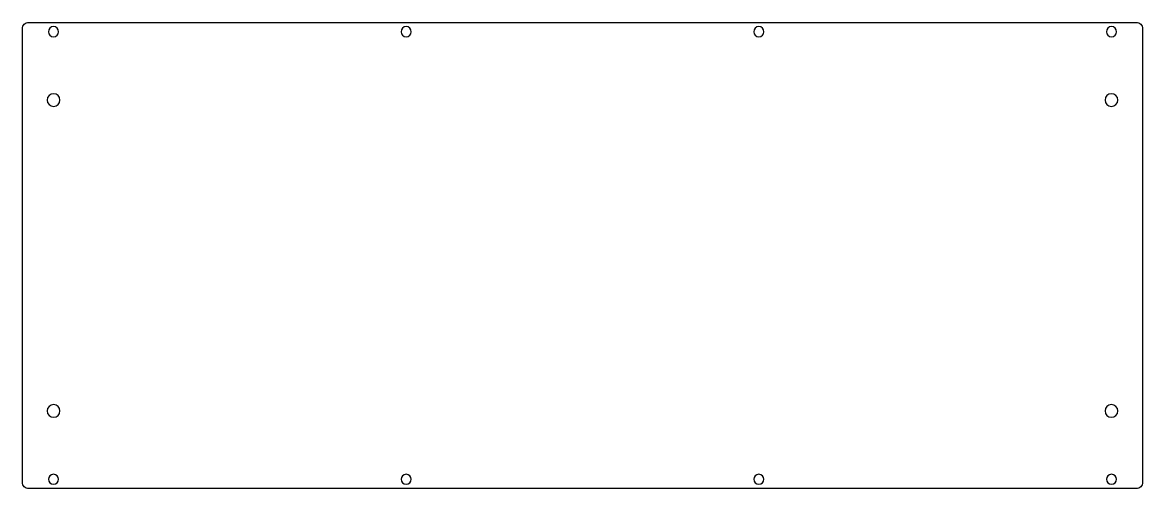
# Model space of a CAD drawing. Header units: millimetres. Extents: x -2 to 358, y 0 to 150.
import ezdxf

# ---------------------------------------------------------------- set-up
doc = ezdxf.new("R2010")
doc.units = ezdxf.units.MM

msp = doc.modelspace()

# ---------------------------------------------------------------- linework, layer by layer
at = {"layer": 'INTERIOR_PROFILES', "extrusion": (0, 0, -1)}
for centre, radius in [((-8, 147), 1.65), ((-121.33, 147), 1.65), ((-234.67, 147), 1.65), ((-348, 147), 1.65), ((-8, 125), 2.05), ((-348, 125), 2.05), ((-8, 25), 2.05), ((-348, 25), 2.05), ((-8, 3), 1.6), ((-121.33, 3), 1.6), ((-234.67, 3), 1.6), ((-348, 3), 1.6)]:
    msp.add_circle(centre, radius, dxfattribs=at)
at = {"layer": 'OUTER_PROFILES'}
msp.add_lwpolyline([(356, 0), (0, 0, -0.414214), (-2, 2), (-2, 148, -0.414214), (0, 150), (356, 150, -0.414214), (358, 148), (358, 2, -0.414214)], format="xyb", close=True, dxfattribs=at)

doc.saveas('drawing.dxf')
